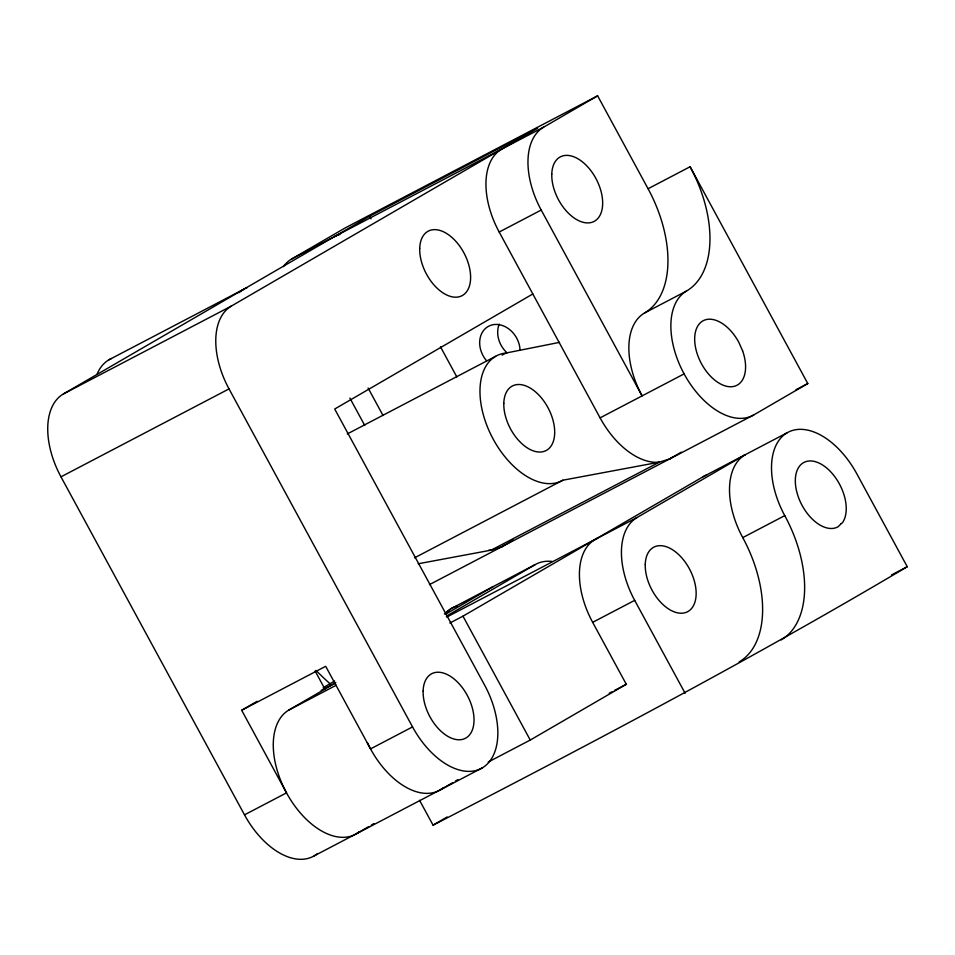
<?xml version="1.0" encoding="UTF-8"?>
<svg xmlns="http://www.w3.org/2000/svg" width="955" height="955" viewBox="0 0 955 955"><rect width="100%" height="100%" fill="white"/><g stroke="black" fill="none" stroke-linecap="round" stroke-linejoin="round"><path stroke-width="1.43" d="M283.36 266.612A70.503 41.626 62.4 0 1 291.538 259.091L345.567 227.72L597.627 95.822L648.075 188.744A105.754 62.445 62.4 0 1 644.494 313.025A70.503 41.626 62.4 0 0 642.106 395.883L541.21 210.052A70.503 41.626 62.4 0 1 543.598 127.194L597.627 95.822M63.376 393.973L369.573 216.2L537.605 128.268L231.408 306.042L63.376 393.973A70.503 41.626 62.4 0 0 60.977 476.832L244.504 814.842A70.503 41.626 62.4 0 0 317.526 853.531M532.83 293.985L334.704 409.015L484.591 685.081A70.503 41.626 62.4 0 1 482.203 767.939L314.159 855.871M418.206 563.772L491.24 550.128L501.709 546.821L513.289 540.1M414.53 557.839L562.877 480.21L659.272 462.196L669.741 458.889L681.321 452.169M244.504 814.842L286.524 792.865L241.675 710.269L257.11 701.304M429.499 584.603L753.77 414.924L807.799 383.552L690.095 166.755L648.075 188.744M445.472 614.292L493.078 586.657M323.148 687.719L334.68 681.022M446.319 616.214L535.087 564.668A70.503 41.626 62.4 0 1 552.109 561.456M359.534 831.542A70.503 41.626 62.4 0 1 288.207 795.873A70.503 41.626 62.4 0 1 288.911 710.007L335.683 682.849M449.841 623.042L462.972 616.166L703.131 476.736L787.147 432.77A70.503 41.626 62.4 0 1 856.802 473.799L907.25 566.721C752.349 658.604 593.055 742.513 433.069 825.168L419.567 800.302M446.713 617.109L637.069 517.503L745.139 454.759A70.503 41.626 62.4 0 0 742.751 537.617A105.754 62.445 62.4 0 1 739.158 661.899M356.179 833.894L368.809 826.553M371.34 825.084L373.871 823.616M440.195 789.928L452.837 782.587M455.368 781.118L457.887 779.65M488.22 762.042L530.24 740.053L626.408 684.21M433.069 825.168L447.215 816.955M291.538 259.091L543.598 127.194M109.049 359.737L243.489 289.401M488.685 550.259A70.503 41.626 62.4 0 0 491.24 550.128L659.272 462.196A70.503 41.626 62.4 0 1 600.086 417.86L499.19 232.041L541.21 210.052M60.977 476.832L229.021 388.9A70.503 41.626 62.4 0 1 231.408 306.042M347.262 433.952L495.609 356.322M502.139 355.081L506.078 353.016L559.511 342.368M644.494 313.025L686.502 291.036A105.754 62.445 62.4 0 0 690.095 166.755M600.086 417.86L684.114 373.894A70.503 41.626 62.4 0 0 753.77 414.924M795.945 389.759L807.799 383.552M241.675 710.269L325.691 666.303L370.54 748.899L412.548 726.91A70.503 41.626 62.4 0 0 482.203 767.939M535.087 564.668L451.07 608.633A123.875 73.153 62.4 0 1 444.409 613.958M321.19 690.358L335.623 682.801M288.911 710.007L336.172 685.272M742.751 537.617L784.759 515.628A70.503 41.626 62.4 0 1 787.147 432.77M614.483 690.465L626.301 684.281L592.661 622.338L634.681 600.361A70.503 41.626 62.4 0 1 637.069 517.503M609.23 693.211L611.857 691.838M891.433 574.994L907.25 566.721M634.681 600.361L685.129 693.27M369.573 216.2L370.982 218.814M440.518 346.88L456.836 376.939M368.105 388.017L383.027 415.497M349.888 398.092L364.726 425.417M462.972 616.166L530.24 740.053M229.021 388.9L412.548 726.91M315.15 671.067L325.106 689.414M503.977 545.329A70.503 41.626 62.4 0 1 501.709 546.821M672.022 457.397A70.503 41.626 62.4 0 1 669.741 458.889M562.877 480.21A70.503 41.626 62.4 0 1 489.139 430.92A70.503 41.626 62.4 0 1 506.078 353.016M592.661 622.338A70.503 41.626 62.4 0 1 597.472 538.25M443.562 787.577A70.503 41.626 62.4 0 1 367.341 742.572M96.98 374.396A70.503 41.626 62.4 0 1 111.472 358.507M239.072 292.66A70.503 41.626 62.4 0 1 247.178 287.646M445.639 612.871A70.503 41.626 62.4 0 1 457.385 606.055M330.86 684.484A280.281 165.501 62.4 0 1 316.045 670.482M333.546 237.115A70.503 41.626 62.4 0 1 339.873 234.524M499.19 232.041A70.503 41.626 62.4 0 1 501.59 149.183M703.131 476.736A70.503 41.626 62.4 0 1 706.807 474.993M784.759 515.628A105.754 62.445 62.4 0 1 781.166 639.922M684.114 373.894A70.503 41.626 62.4 0 1 686.502 291.036M486.525 360.704A23.505 18.957 59.9 0 1 490.942 325.249A23.505 18.957 59.9 0 1 520.021 349.578M507.081 352.849A23.505 18.957 59.9 0 1 499.214 324.127M841.271 523.555L838.156 526.718A36.421 21.511 62.4 0 1 796.566 490.989A36.421 21.511 62.4 0 1 823.867 465.861A36.421 21.511 62.4 0 1 842.382 522.827L841.271 523.555M742.608 350.831L738.752 342.177A36.421 21.511 62.4 0 0 696.517 328.544A36.421 21.511 62.4 0 0 721.479 384.447A36.421 21.511 62.4 0 0 742.608 350.831M503.798 403.273A36.421 21.511 62.4 0 0 541.21 451.978A36.421 21.511 62.4 0 0 542.726 399.548A36.421 21.511 62.4 0 0 503.798 403.273M423.125 691.014A36.421 21.511 62.4 0 0 460.537 739.707A36.421 21.511 62.4 0 0 462.053 687.278A36.421 21.511 62.4 0 0 423.125 691.014M419.711 248.419A36.421 21.511 62.4 0 0 457.123 297.124A36.421 21.511 62.4 0 0 458.639 244.683A36.421 21.511 62.4 0 0 419.711 248.419M645.246 564.453A36.421 21.511 62.4 0 0 682.67 613.158A36.421 21.511 62.4 0 0 684.174 560.716A36.421 21.511 62.4 0 0 645.246 564.453M551.775 174.144A36.421 21.511 62.4 0 0 589.199 222.849A36.421 21.511 62.4 0 0 590.703 170.42A36.421 21.511 62.4 0 0 551.775 174.144"/></g></svg>
